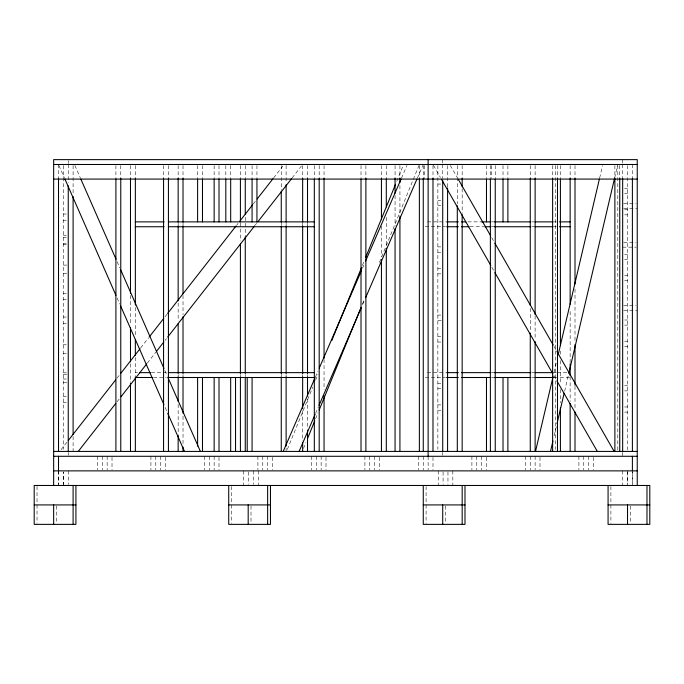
<?xml version="1.0" encoding="UTF-8"?>
<svg xmlns="http://www.w3.org/2000/svg" width="684" height="684" viewBox="0 0 684 684"><rect width="100%" height="100%" fill="white"/><g stroke="black" fill="none" stroke-linecap="round" stroke-linejoin="round"><path stroke-width="0.51" stroke-dasharray="3.42 2.56" d="M554.049 372.412L556.519 361.853M599.646 178.002L602.57 165.528M554.16 435.828L556.596 425.431M564.642 391.128L568.541 374.49M614.625 178.002L617.558 165.528M287.331 449.448L312.768 387.11M315.589 380.184L318.017 374.251M362.434 265.409L364.05 261.45M396.754 181.311L403.62 164.485M303.491 448.456L305.91 442.522M315.606 418.77L318.026 412.837M362.443 303.995L364.059 300.045M379.398 262.442L418.976 165.477M315.409 376.995L317.974 371.061M362.452 268.299L364.256 264.109M401.44 178.199L406.946 165.468M315.546 413.418L318.171 407.356M362.64 304.594L364.358 300.609M417.334 178.199L422.84 165.468M61.038 449.739L66.955 442.172M116.973 378.218L119.606 374.849M140.665 347.925L148.565 337.828M165.015 316.795L166.99 314.264M236.749 225.07L238.066 223.394M253.2 204.037L255.833 200.668M273.6 177.951L282.817 166.169M117.067 401.782L119.7 398.413M147.342 363.076L155.901 352.132M165.109 340.35L166.426 338.674M255.269 225.07L256.586 223.394M292.128 177.951L301.336 166.169M437.854 184.056L440.778 184.056M624.612 188.476L627.527 188.476M624.612 193.615L627.527 193.615M437.854 200.369L440.778 200.369M623.705 203.396L636.214 203.396M437.854 205.696L440.778 205.696M623.705 208.261L637.249 208.261M624.612 209.697L627.527 209.697M63.381 214.032L66.297 214.032M624.612 214.836L627.527 214.836M63.381 220.231L66.297 220.231M427.432 221.873L445.541 221.873M467.899 221.873L481.75 221.873M491.334 221.873L494.523 221.873M531.801 221.873L533.93 221.873M554.168 221.873L556.297 221.873M425.303 226.737L445.541 226.737M470.036 226.737L483.879 226.737M491.334 226.737L494.523 226.737M531.801 226.737L533.93 226.737M554.168 226.737L556.297 226.737M63.381 235.655L66.297 235.655M63.381 237.681L66.297 237.681M623.705 242.298L636.214 242.298M63.381 243.88L66.297 243.88M63.381 244.179L66.297 244.179M437.854 246.907L440.778 246.907M622.662 247.163L636.214 247.163M437.854 252.234L440.778 252.234M624.612 254.234L627.527 254.234M624.612 259.373L627.527 259.373M63.381 265.101L68.246 265.101M437.854 268.547L440.778 268.547M63.381 273.626L68.246 273.626M437.854 273.865L440.778 273.865M624.612 275.455L627.527 275.455M624.612 280.594L627.527 280.594M63.381 293.419L66.297 293.419M63.381 299.626L66.297 299.626M623.705 305.526L636.214 305.526M623.705 310.391L637.249 310.391M437.854 315.076L440.778 315.076M63.381 317.068L66.297 317.068M624.612 319.992L627.527 319.992M437.854 320.403L442.719 320.403M63.381 323.267L66.297 323.267M624.612 325.131L627.527 325.131M437.854 336.716L440.778 336.716M624.612 341.213L627.527 341.213M437.854 342.043L440.778 342.043M63.381 344.787L66.297 344.787M624.612 346.352L627.527 346.352M63.381 353.312L66.297 353.312M135.355 372.643L137.484 372.643M151.335 372.643L161.98 372.643M163.048 372.643L166.238 372.643M427.432 372.643L445.541 372.643M491.334 372.643L494.523 372.643M531.801 372.643L533.93 372.643M554.168 372.643L556.297 372.643M557.357 372.643L566.942 372.643M63.381 372.814L66.297 372.814M63.381 374.233L68.246 374.233M153.464 377.5L166.238 377.5M425.303 377.5L445.541 377.5M491.334 377.5L494.523 377.5M531.801 377.5L533.93 377.5M554.168 377.5L570.14 377.5M63.381 379.013L66.297 379.013M63.381 382.766L68.246 382.766M437.854 383.254L440.778 383.254M624.612 385.75L627.527 385.75M437.854 388.58L440.778 388.58M624.612 390.889L627.527 390.889M63.381 396.464L66.297 396.464M63.381 402.662L66.297 402.662M437.854 404.885L440.778 404.885M624.612 406.971L627.527 406.971M437.854 410.212L440.778 410.212M624.612 412.11L627.527 412.11M450.337 165.417L457.228 177.447M491.685 237.613L494.335 242.239M554.091 346.574L556.519 350.824M433.519 165.417L440.411 177.447M491.83 267.23L495.242 273.181M553.852 375.525L557.494 381.877M74.881 165.468L80.447 178.156M117.118 261.69L119.862 267.94M164.844 370.42L166.81 374.883M58.944 165.468L64.518 178.156M117.118 297.993L119.777 304.055M165.186 407.484L166.905 411.409M632.392 164.485L632.392 179.08M632.392 471.917L632.375 484.426L632.349 470.874M630.349 505.946L630.349 523.354M627.527 165.554L627.527 451.423M627.527 470.874L627.527 484.426M627.484 471.917L627.484 484.426M622.662 159.628L622.662 163.519M622.662 164.485L622.662 178.37M622.662 452.398L622.662 456.288M622.654 470.874L622.662 485.469M619.747 165.528L619.747 178.353M617.797 165.528L617.797 451.423M614.882 165.528L614.882 178.353M610.898 486.495L610.898 503.894M610.898 504.92L610.898 523.354M593.481 457.331L593.481 469.84M588.616 456.288L588.616 469.84M583.76 456.288L583.76 469.84M578.895 456.288L578.895 469.84M575.005 165.528L575.005 179.08M575.005 289.084L575.005 340.487M575.005 386.272L575.005 408.758M570.14 165.528L570.14 178.353M570.14 311.511L570.14 362.888M570.14 376.662L570.14 401.294M560.41 165.528L560.41 178.31M560.41 351.029L560.41 354.235M560.41 360.639L560.41 384.143M560.41 389.478L560.41 402.773M557.494 165.528L557.494 178.037M555.545 165.528L555.545 449.371M552.629 165.528L552.629 178.037M539.984 457.331L539.984 469.84M535.119 165.528L535.119 178.353M535.119 315.957L535.119 339.426M535.119 456.288L535.119 469.84M530.262 165.528L530.262 179.08M530.262 308.313L530.262 331.954M530.262 456.288L530.262 469.84M525.398 456.288L525.398 469.84M507.887 165.528L507.887 178.302M503.022 165.528L503.022 178.302M495.242 165.528L495.242 178.242M491.351 165.528L491.351 178.302M490.377 165.528L490.377 178.233M486.486 165.528L486.486 178.302M486.486 457.331L486.486 469.84M481.63 456.288L481.63 469.84M476.765 456.288L476.765 469.84M471.9 456.288L471.9 469.84M462.17 165.528L462.17 178.353M462.17 188.69L462.17 213.254M457.305 165.528L457.305 203.952M452.825 470.874L452.825 485.469M447.96 471.917L447.96 484.426M447.584 165.528L447.584 186.886M445.541 505.946L445.541 523.354M443.095 471.917L443.095 484.426M442.719 159.628L442.719 163.519M442.719 164.485L442.719 178.37M442.719 452.398L442.719 455.313M438.23 470.874L438.23 485.469M437.854 165.554L437.854 449.294M432.989 165.528L432.989 179.08M432.989 457.331L432.989 469.84M428.133 456.288L428.133 469.84M426.089 486.495L426.089 503.894M426.089 504.92L426.089 523.354M424.242 165.528L424.242 179.08M423.268 165.528L423.268 179.08M423.268 456.288L423.268 469.84M419.377 165.528L419.377 178.353M418.403 456.288L418.403 469.84M399.926 165.528L399.926 178.353M399.926 185.484L399.926 215.691M395.061 165.528L395.061 179.08M395.061 195.419L395.061 226.071M386.306 165.528L386.306 179.08M386.306 217.35L386.306 247.428M381.441 165.528L381.441 178.336M381.441 226.071L381.441 256.397M379.5 457.331L379.5 469.84M374.635 456.288L374.635 469.84M369.77 456.288L369.77 469.84M365.88 165.528L365.88 179.08M364.905 456.288L364.905 469.84M361.015 165.528L361.015 178.276M326.003 457.331L326.003 469.84M324.054 165.528L324.054 179.08M324.054 359.451L324.054 389.478M321.138 456.288L321.138 469.84M319.189 165.528L319.189 179.08M316.273 456.288L316.273 469.84M314.324 165.528L314.324 178.327M311.408 456.288L311.408 469.84M307.518 165.528L307.518 179.08M307.518 222.864L307.518 226.071M307.518 374.524L307.518 376.662M307.518 399.088L307.518 427.962M302.653 165.528L302.653 178.353M302.653 222.864L302.653 226.071M302.653 374.524L302.653 376.662M302.653 410.836L302.653 440.761M286.117 165.528L286.117 183.355M286.117 222.864L286.117 226.071M286.117 374.524L286.117 376.662M286.117 448.225L286.117 451.423M281.261 165.528L281.261 190.092M281.261 221.873L281.261 226.071M281.261 372.643L281.261 376.662M272.506 457.331L272.506 469.84M267.641 456.288L267.641 469.84M262.776 456.288L262.776 469.84M258.287 470.874L258.287 485.469M257.911 456.288L257.911 469.84M256.945 165.528L256.945 178.302M253.422 470.874L253.422 484.426M252.08 165.528L252.08 178.302M251.011 505.946L251.011 523.354M248.566 471.917L248.566 484.426M245.265 165.528L245.265 178.233M245.265 217.273L245.265 235.8M245.265 374.524L245.265 376.679M243.701 470.874L243.701 485.469M240.409 165.528L240.409 179.08M240.409 222.864L240.409 241.024M240.409 374.524L240.409 376.662M231.551 486.495L231.551 503.894M231.551 504.92L231.551 523.354M230.679 165.528L230.679 178.302M225.814 165.528L225.814 178.302M219.008 165.528L219.008 178.302M219.008 457.331L219.008 469.84M214.143 165.528L214.143 178.302M214.143 456.288L214.143 469.84M209.278 456.288L209.278 469.84M204.413 456.288L204.413 469.84M202.473 165.528L202.473 178.302M197.608 165.528L197.608 178.302M183.021 165.528L183.021 178.037M183.021 222.864L183.021 226.071M183.021 295.497L183.021 314.717M183.021 374.524L183.021 376.662M183.021 416.18L183.021 445.045M178.156 165.528L178.156 179.08M178.156 222.864L178.156 226.071M178.156 302.969L178.156 321.129M178.156 374.524L178.156 376.662M178.156 404.432L178.156 434.391M168.426 165.528L168.426 179.08M165.511 457.331L165.511 469.84M163.561 165.528L163.561 178.037M160.646 456.288L160.646 469.84M155.781 456.288L155.781 469.84M150.916 456.288L150.916 469.84M135.355 165.528L135.355 179.08M135.355 307.424L135.355 336.22M135.355 357.441L135.355 375.687M130.49 165.528L130.49 178.353M130.49 295.497L130.49 325.396M130.49 363.845L130.49 382.091M120.769 165.528L120.769 179.08M115.904 165.528L115.904 179.08M112.014 457.331L112.014 469.84M107.149 456.288L107.149 469.84M102.284 456.288L102.284 469.84M97.427 456.288L97.427 469.84M73.102 165.528L73.102 194.359M73.102 436.469L73.102 451.423M68.246 160.595L68.246 163.519M68.246 164.485L68.246 182.637M68.246 452.398L68.246 455.313M68.246 470.874L68.246 484.426M63.381 165.554L63.381 449.294M63.381 485.469L63.364 471.917L63.338 484.426M58.516 164.485L58.516 179.08M58.516 470.874L58.516 484.426M58.508 470.874L58.473 485.469M56.473 505.946L56.473 523.354M37.021 486.495L37.021 503.894M37.021 504.92L37.021 523.354"/><path stroke-width="1.03" d="M535.512 451.423L553.074 376.568M558.187 354.739L599.398 179.046M550.5 451.423L552.937 441.026M557.007 423.678L564.155 393.206M568.789 373.455L614.386 179.046M331.749 340.606L361.622 267.393M365.658 257.492L395.54 184.278M307.526 438.564L314.794 420.754M319.189 409.981L360.827 307.954M283.202 451.423L315.136 377.619M319.223 368.18L361.597 270.257M365.418 261.442L401.012 179.182M299.096 451.423L315.136 414.359M319.018 405.398L361.391 307.467M365.632 297.677L416.907 179.182M68.272 440.487L115.656 379.902M120.923 373.173L140.006 348.763M149.223 336.99L163.698 318.479M167.648 313.426L236.091 225.917M239.383 221.71L252.541 204.875M257.15 198.984L272.942 178.789M78.241 451.423L115.75 403.466M121.017 396.729L146.684 363.914M156.559 351.294L163.792 342.034M167.742 336.99L254.61 225.917M257.902 221.71L291.469 178.789M53.651 164.485L637.249 164.485M53.651 179.08L637.249 179.08M135.355 221.873L164.109 221.873M168.375 221.873L314.324 221.873M446.601 221.873L458.314 221.873M461.512 221.873L465.77 221.873M481.75 221.873L490.377 221.873M494.523 221.873L530.733 221.873M534.999 221.873L553.099 221.873M559.486 221.873L570.14 221.873M135.355 226.737L164.109 226.737M168.375 226.737L314.324 226.737M446.601 226.737L458.314 226.737M461.512 226.737L468.967 226.737M484.939 226.737L490.266 226.737M494.523 226.737L530.733 226.737M534.999 226.737L553.099 226.737M559.486 226.737L570.14 226.737M139.613 372.643L150.266 372.643M168.375 372.643L314.324 372.643M446.601 372.643L458.314 372.643M461.512 372.643L490.266 372.643M494.523 372.643L530.733 372.643M534.999 372.643L553.099 372.643M135.355 377.5L152.395 377.5M168.375 377.5L314.324 377.5M446.601 377.5L458.314 377.5M461.512 377.5L490.377 377.5M494.523 377.5L530.733 377.5M534.999 377.5L553.099 377.5M53.651 451.423L637.249 451.423M53.651 456.288L637.249 456.288M53.651 470.874L637.249 470.874M34.2 504.92L75.924 504.92M228.73 504.92L270.462 504.92M423.268 504.92L464.992 504.92M608.076 504.92L649.8 504.92M458.289 179.302L490.625 235.758M494.865 243.162L553.176 344.984M556.887 351.456L614.138 451.423M441.471 179.302L490.77 265.375M495.011 272.788L552.792 373.678M557.033 381.082L597.32 451.423M80.874 179.131L116.006 259.159M120.717 269.898L163.989 368.471M167.845 377.252L200.403 451.423M64.946 179.131L115.929 295.266M120.64 306.004L163.912 404.577M167.768 413.358L184.475 451.423M646.979 485.469L646.979 524.371M637.24 485.469L637.249 159.628L53.651 159.628L53.651 485.469M632.392 178.353L632.392 451.423M632.392 456.288L632.392 470.874M627.527 504.92L627.527 524.371M622.662 178.353L622.662 451.423M619.747 178.353L619.747 451.423M614.882 178.353L614.882 451.423M608.076 485.469L608.076 524.371L649.8 524.371L649.8 485.469L34.2 485.469L34.2 524.371L75.924 524.371L75.924 485.469M575.005 178.353L575.005 283.954M575.005 344.625L575.005 385.203M575.005 411.956L575.005 451.423M570.14 178.353L570.14 304.226M570.14 363.956L570.14 375.687M570.14 403.423L570.14 451.423M560.41 179.08L560.41 345.266M560.41 407.638L560.41 451.423M557.494 178.379L557.494 451.423M552.629 178.379L552.629 451.423M535.119 178.353L535.119 314.717M535.119 341.555L535.119 451.423M530.262 178.353L530.262 305.286M530.262 333.022L530.262 451.423M507.887 179.08L507.887 221.873M507.887 377.5L507.887 451.423M503.022 179.08L503.022 221.873M503.022 377.5L503.022 451.423M495.242 179.08L495.242 451.423M490.377 179.08L490.377 451.423M486.486 179.08L486.486 221.873M486.486 377.5L486.486 451.423M464.992 485.469L464.992 524.371L423.268 524.371L423.268 485.469M462.17 178.353L462.17 186.886M462.17 214.622L462.17 451.423M462.17 485.469L462.17 524.371M457.305 205.781L457.305 451.423M447.584 187.955L447.584 451.423M442.719 180.49L442.719 451.423M442.719 504.92L442.719 524.371M432.989 178.353L432.989 451.423M428.133 159.628L428.133 456.288M423.268 178.353L423.268 451.423M419.377 178.353L419.377 451.423M399.926 178.353L399.926 182.619M399.926 216.46L399.926 451.423M395.061 178.353L395.061 193.29M395.061 228.49L395.061 451.423M386.306 179.08L386.306 206.91M386.306 248.497L386.306 451.423M381.441 178.336L381.441 219.667M381.441 259.578L381.441 451.423M365.88 178.336L365.88 451.423M361.015 179.08L361.015 451.423M324.054 178.336L324.054 358.39M324.054 395.891L324.054 451.423M319.189 178.353L319.189 451.423M314.324 179.08L314.324 451.423M307.518 178.353L307.518 222.086M307.518 226.071L307.518 373.558M307.518 376.756L307.518 395.959M307.518 430.065L307.518 451.423M302.653 178.353L302.653 222.086M302.653 226.071L302.653 373.558M302.653 376.756L302.653 408.758M302.653 442.89L302.653 451.423M286.117 184.757L286.117 222.086M286.117 226.071L286.117 373.558M286.117 376.756L286.117 446.088M281.261 191.152L281.261 222.086M281.261 226.071L281.261 373.558M281.261 376.756L281.261 451.423M270.462 485.469L270.462 524.371L228.73 524.371L228.73 485.469M267.641 485.469L267.641 524.371M256.945 179.08L256.945 221.873M252.08 179.08L252.08 221.873M252.08 377.5L252.08 451.423M248.189 504.92L248.189 524.371M247.215 377.5L247.215 451.423M245.265 179.08L245.265 214.178M245.265 236.749L245.265 373.473M245.265 377.73L245.265 451.423M240.409 179.08L240.409 221.796M240.409 244.085L240.409 373.455M240.409 376.995L240.409 451.423M235.544 377.5L235.544 451.423M230.679 179.08L230.679 221.873M230.679 377.5L230.679 451.423M225.814 179.08L225.814 221.873M219.008 179.08L219.008 221.873M219.008 377.5L219.008 451.423M214.143 179.08L214.143 221.873M214.143 377.5L214.143 451.423M202.473 179.08L202.473 221.873M202.473 377.5L202.473 451.423M197.608 179.08L197.608 221.873M197.608 377.5L197.608 446.148M183.021 178.379L183.021 222.189M183.021 226.071L183.021 293.778M183.021 316.854L183.021 373.455M183.021 376.995L183.021 413.145M183.021 447.174L183.021 451.423M178.156 178.362L178.156 222.103M178.156 226.071L178.156 300.832M178.156 323.677L178.156 373.455M178.156 376.901L178.156 401.388M178.156 435.409L178.156 451.423M168.426 178.336L168.426 451.423M163.561 178.379L163.561 451.423M135.355 178.353L135.355 305.107M135.355 339.426L135.355 355.423M135.355 376.756L135.355 451.423M130.49 178.353L130.49 293.556M130.49 327.533L130.49 361.827M130.49 383.16L130.49 451.423M120.769 178.344L120.769 451.423M115.904 179.08L115.904 451.423M73.102 196.488L73.102 434.357M73.102 485.469L73.102 524.371M68.246 185.826L68.246 451.423M58.516 178.353L58.516 451.423M58.516 456.288L58.516 470.874M53.651 504.92L53.651 524.371"/></g></svg>
